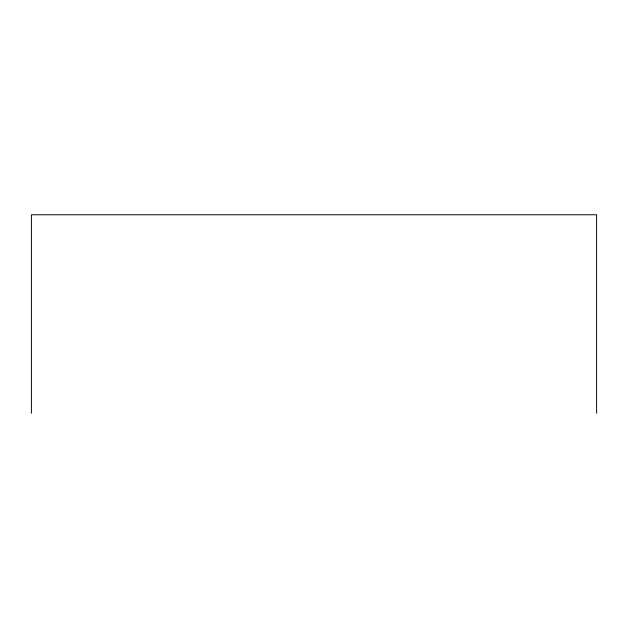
<?xml version="1.0" encoding="UTF-8"?>
<svg xmlns="http://www.w3.org/2000/svg" width="628" height="628" viewBox="0 0 628 628"><rect width="100%" height="100%" fill="white"/><g stroke="black" fill="none" stroke-linecap="round" stroke-linejoin="round"><path stroke-width="0.94" d="M596.6 413.224L596.6 214.776L31.4 214.776L31.4 413.224"/></g></svg>
